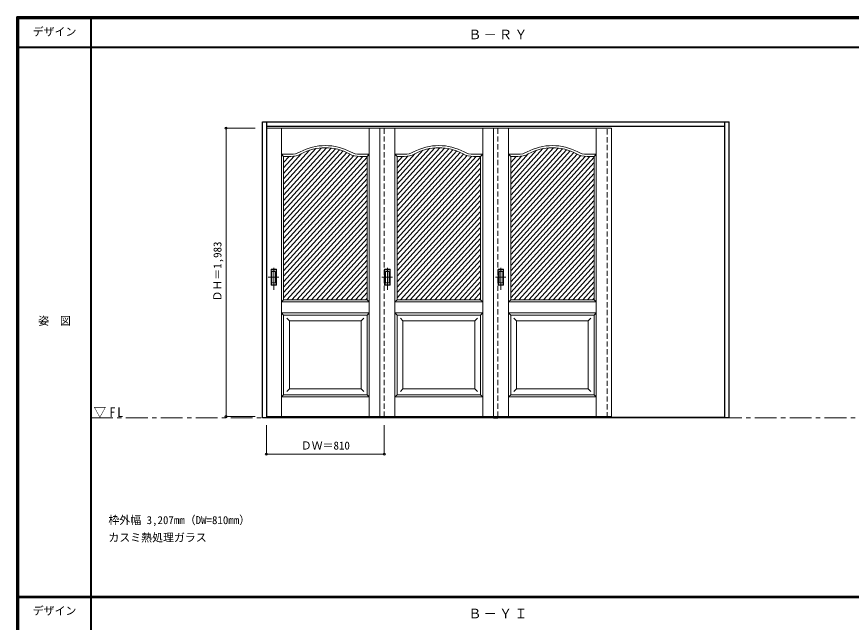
# Model space of a CAD drawing. Units: millimetres, scale not verified. Extents: x -6000 to 5700, y -4307 to 4260.
# Drawn here: x -6000 to -267, y 12 to 4175 of the extents above; entities that cross this region are included whole.
import ezdxf
from ezdxf.enums import TextEntityAlignment as Align

# ---------------------------------------------------------------- set-up
doc = ezdxf.new("R2010")
doc.units = ezdxf.units.MM
doc.header["$LTSCALE"] = 30
doc.header["$PDMODE"] = 32
doc.header["$PDSIZE"] = 15
doc.linetypes.add('CHAIN1', pattern=[8, 5, -1, 1, -1])
doc.linetypes.add('DASHED1', pattern=[1.8, 1.2, -0.6])
for name, color, linetype, lineweight in [('0-1_通り芯', 7, 'CHAIN1', 18), ('0-2_扉', 7, 'Continuous', 18), ('0-4_枠', 3, 'Continuous', 25), ('0-6_引手', 7, 'Continuous', 18), ('0-B_寸法', 4, 'Continuous', 9), ('0-C_ハッチ', 4, 'Continuous', 9), ('F-1_枠', 6, 'Continuous', 40), ('F-A_文字', 7, 'Continuous', 18)]:
    doc.layers.add(name, color=color, linetype=linetype, lineweight=lineweight)
doc.layers.add('0-A_文字', color=7, linetype='Continuous')
doc.styles.add('ＭＳ ゴシック', font='')
doc.styles.get('ＭＳ ゴシック').set_extended_font_data('MS Gothic')

msp = doc.modelspace()

# ---------------------------------------------------------------- linework, layer by layer
at = {"layer": '0-1_通り芯'}
msp.add_line((-5490, 1418), (5690, 1418), dxfattribs=at)
at = {"layer": '0-2_扉', "color": 4, "linetype": 'DASHED1', "lineweight": 9}
for p, q in [((-4285, 3409), (-4285, 1426)), ((-4282, 3409), (-4285, 3409)), ((-3475, 1426), (-3475, 3409)), ((-2695, 1426), (-2695, 3409)), ((-1945, 1421), (-1945, 3423)), ((-1915, 1421), (-1915, 3423)), ((-4282, 1426), (-4285, 1426))]:
    msp.add_line(p, q, dxfattribs=at)
at = {"layer": '0-2_扉'}
for p, q in [((-4282, 3409), (-3475, 3409)), ((-4181.5, 1426), (-4181.5, 3409)), ((-3578.5, 1426), (-3578.5, 3409)), ((-3505, 1426), (-3505, 3409)), ((-3505, 3409), (-2695, 3409)), ((-3401.5, 1426), (-3401.5, 3409)), ((-2798.5, 1426), (-2798.5, 3409)), ((-2725, 1426), (-2725, 3409)), ((-1915, 3409), (-2725, 3409)), ((-2621.5, 1426), (-2621.5, 3409)), ((-2018.5, 1426), (-2018.5, 3409)), ((-4166.5, 3214), (-4181.5, 3229)), ((-4181.5, 3229), (-4117.49, 3229)), ((-4166.5, 2360.24), (-4166.5, 3214)), ((-4166.5, 3214), (-4117.49, 3214)), ((-3578.5, 3229), (-3642.51, 3229)), ((-3593.5, 3214), (-3642.51, 3214)), ((-3593.5, 3214), (-3578.5, 3229)), ((-3593.5, 2229), (-3593.5, 3214)), ((-3386.5, 3214), (-3401.5, 3229)), ((-3401.5, 3229), (-3337.49, 3229)), ((-3386.5, 2360.24), (-3386.5, 3214)), ((-3386.5, 3214), (-3337.49, 3214)), ((-2798.5, 3229), (-2862.51, 3229)), ((-2813.5, 3214), (-2862.51, 3214)), ((-2813.5, 3214), (-2798.5, 3229)), ((-2813.5, 2229), (-2813.5, 3214)), ((-2606.5, 3214), (-2621.5, 3229)), ((-2621.5, 3229), (-2557.49, 3229)), ((-2606.5, 2229), (-2606.5, 3214)), ((-2606.5, 3214), (-2557.49, 3214)), ((-2018.5, 3229), (-2082.51, 3229)), ((-2033.5, 3214), (-2082.51, 3214)), ((-2033.5, 3214), (-2018.5, 3229)), ((-2033.5, 2360.24), (-2033.5, 3214)), ((-4166.31, 3091), (-4166.5, 3091)), ((-3386.31, 3091), (-3386.5, 3091)), ((-2033.69, 3091), (-2033.5, 3091)), ((-4166.5, 2229), (-4166.5, 2371.05)), ((-3386.5, 2229), (-3386.5, 2371.05)), ((-2033.5, 2229), (-2033.5, 2371.05)), ((-4181.5, 2214), (-4166.5, 2229)), ((-3578.5, 2214), (-4181.5, 2214)), ((-4166.5, 2229), (-3977.5, 2229)), ((-3593.5, 2229), (-4121.5, 2229)), ((-3593.5, 2229), (-3578.5, 2214)), ((-3401.5, 2214), (-3386.5, 2229)), ((-2798.5, 2214), (-3401.5, 2214)), ((-3386.5, 2229), (-3197.5, 2229)), ((-2813.5, 2229), (-3341.5, 2229)), ((-2813.5, 2229), (-2798.5, 2214)), ((-2606.5, 2229), (-2621.5, 2214)), ((-2621.5, 2214), (-2018.5, 2214)), ((-2606.5, 2229), (-2078.5, 2229)), ((-2033.5, 2229), (-2222.5, 2229)), ((-2018.5, 2214), (-2033.5, 2229)), ((-4181.5, 2139), (-4166.5, 2124)), ((-4181.5, 2139), (-3578.5, 2139)), ((-4166.5, 1576), (-4166.5, 2124)), ((-4166.5, 2124), (-3593.5, 2124)), ((-3593.5, 2124), (-3578.5, 2139)), ((-3593.5, 1576), (-3593.5, 2124)), ((-3401.5, 2139), (-3386.5, 2124)), ((-3401.5, 2139), (-2798.5, 2139)), ((-3386.5, 1576), (-3386.5, 2124)), ((-3386.5, 2124), (-2813.5, 2124)), ((-2813.5, 2124), (-2798.5, 2139)), ((-2813.5, 1576), (-2813.5, 2124)), ((-2606.5, 2124), (-2621.5, 2139)), ((-2018.5, 2139), (-2621.5, 2139)), ((-2606.5, 1576), (-2606.5, 2124)), ((-2033.5, 2124), (-2606.5, 2124)), ((-2018.5, 2139), (-2033.5, 2124)), ((-2033.5, 1576), (-2033.5, 2124)), ((-4126.46, 2084), (-4144.14, 2101.68)), ((-4126.5, 1616), (-4126.5, 2084)), ((-3633.5, 2084), (-4126.5, 2084)), ((-3633.5, 2084), (-3615.82, 2101.68)), ((-3633.5, 2084), (-3633.5, 1616)), ((-3346.46, 2084), (-3364.14, 2101.68)), ((-3346.5, 1616), (-3346.5, 2084)), ((-2853.5, 2084), (-3346.5, 2084)), ((-2853.5, 2084), (-2835.82, 2101.68)), ((-2853.5, 2084), (-2853.5, 1616)), ((-2566.5, 2084), (-2584.18, 2101.68)), ((-2566.5, 2084), (-2566.5, 1616)), ((-2566.5, 2084), (-2073.5, 2084)), ((-2073.54, 2084), (-2055.86, 2101.68)), ((-2073.5, 1616), (-2073.5, 2084)), ((-4126.5, 1616), (-4144.18, 1598.32)), ((-4126.5, 1616), (-4126.5, 1617.43)), ((-3633.5, 1616), (-4126.5, 1616)), ((-3633.5, 1616), (-3615.82, 1598.32)), ((-3346.5, 1616), (-3364.18, 1598.32)), ((-3346.5, 1616), (-3346.5, 1617.43)), ((-2853.5, 1616), (-3346.5, 1616)), ((-2853.5, 1616), (-2835.82, 1598.32)), ((-2566.5, 1616), (-2584.18, 1598.32)), ((-2566.5, 1616), (-2073.5, 1616)), ((-2073.5, 1616), (-2073.5, 1617.43)), ((-2073.5, 1616), (-2055.82, 1598.32)), ((-4166.5, 1576), (-4181.5, 1561)), ((-4181.5, 1561), (-3578.5, 1561)), ((-4166.5, 1576), (-3593.5, 1576)), ((-3593.5, 1576), (-3578.5, 1561)), ((-3386.5, 1576), (-3401.5, 1561)), ((-3401.5, 1561), (-2798.5, 1561)), ((-3386.5, 1576), (-2813.5, 1576)), ((-2813.5, 1576), (-2798.5, 1561)), ((-2606.5, 1576), (-2621.5, 1561)), ((-2018.5, 1561), (-2621.5, 1561)), ((-2033.5, 1576), (-2606.5, 1576)), ((-2033.5, 1576), (-2018.5, 1561)), ((-4282, 1426), (-3475, 1426)), ((-3505, 1426), (-2695, 1426))]:
    msp.add_line(p, q, dxfattribs=at)
at = {"layer": '0-2_扉', "color": 3, "lineweight": 25}
msp.add_line((-2725, 1418), (-2695, 1418), dxfattribs=at)
at = {"layer": '0-2_扉'}
msp.add_lwpolyline([(-1915, 3409), (-1915, 1426), (-2725, 1426)], dxfattribs=at)
for centre, radius, start, end in [((-3880, 2924), 365, 61.6423, 118.3577), ((-3880, 2924), 350, 61.6423, 118.3577), ((-3100, 2924), 365, 61.6423, 118.3577), ((-3100, 2924), 350, 61.6423, 118.3577), ((-2320, 2924), 365, 61.6423, 118.3577), ((-2320, 2924), 350, 61.6423, 118.3577), ((-4117.49, 3364), 135, 270, 298.3577), ((-4117.49, 3364), 150, 270, 298.3577), ((-3642.51, 3364), 150, 241.6423, 270), ((-3642.51, 3364), 135, 241.6423, 270), ((-3337.49, 3364), 135, 270, 298.3577), ((-3337.49, 3364), 150, 270, 298.3577), ((-2862.51, 3364), 150, 241.6423, 270), ((-2862.51, 3364), 135, 241.6423, 270), ((-2557.49, 3364), 135, 270, 298.3577), ((-2557.49, 3364), 150, 270, 298.3577), ((-2082.51, 3364), 150, 241.6423, 270), ((-2082.51, 3364), 135, 241.6423, 270)]:
    msp.add_arc(centre, radius, start, end, dxfattribs=at)
at = {"layer": '0-4_枠'}
for p, q in [((-4312, 3453), (-1105, 3453)), ((-4282, 1418), (-4282, 3453)), ((-1135, 1418), (-1135, 3453)), ((-1105, 1418), (-1105, 3453)), ((-4282, 3423), (-1135, 3423)), ((-1135, 1421), (-4282, 1421)), ((-1135, 1418), (-4282, 1418)), ((-1105, 1418), (-1135, 1418))]:
    msp.add_line(p, q, dxfattribs=at)
msp.add_lwpolyline([(-4282, 1418), (-4312, 1418), (-4312, 3453)], dxfattribs=at)
at = {"layer": '0-6_引手', "linetype": 'CHAIN1'}
for p, q in [((-4234, 2298.27), (-4234, 2469.12)), ((-3454, 2298.27), (-3454, 2469.12)), ((-2674, 2298.27), (-2674, 2469.12)), ((-4272.07, 2383.5), (-4199.56, 2383.5)), ((-3492.07, 2383.5), (-3419.56, 2383.5)), ((-2712.07, 2383.5), (-2639.56, 2383.5))]:
    msp.add_line(p, q, dxfattribs=at)
at = {"layer": '0-6_引手'}
for p, q in [((-4253, 2438.5), (-4215, 2438.5)), ((-4253, 2328.5), (-4253, 2438.5)), ((-4246.5, 2422.5), (-4221.5, 2422.5)), ((-4246.5, 2344.5), (-4246.5, 2422.5)), ((-4221.5, 2344.5), (-4221.5, 2422.5)), ((-4215, 2328.5), (-4215, 2438.5)), ((-3473, 2438.5), (-3435, 2438.5)), ((-3473, 2328.5), (-3473, 2438.5)), ((-3466.5, 2422.5), (-3441.5, 2422.5)), ((-3466.5, 2344.5), (-3466.5, 2422.5)), ((-3441.5, 2344.5), (-3441.5, 2422.5)), ((-3435, 2328.5), (-3435, 2438.5)), ((-2693, 2438.5), (-2655, 2438.5)), ((-2693, 2328.5), (-2693, 2438.5)), ((-2686.5, 2422.5), (-2661.5, 2422.5)), ((-2686.5, 2344.5), (-2686.5, 2422.5)), ((-2661.5, 2344.5), (-2661.5, 2422.5)), ((-2655, 2328.5), (-2655, 2438.5)), ((-4253, 2328.5), (-4215, 2328.5)), ((-4246.5, 2344.5), (-4221.5, 2344.5)), ((-3473, 2328.5), (-3435, 2328.5)), ((-3466.5, 2344.5), (-3441.5, 2344.5)), ((-2693, 2328.5), (-2655, 2328.5)), ((-2686.5, 2344.5), (-2661.5, 2344.5))]:
    msp.add_line(p, q, dxfattribs=at)
at = {"layer": '0-6_引手', "linetype": 'DASHED1'}
for p, q in [((-4218, 2332.5), (-4218, 2434.5)), ((-3438, 2332.5), (-3438, 2434.5)), ((-2658, 2332.5), (-2658, 2434.5)), ((-4250, 2332.5), (-4218, 2332.5)), ((-3470, 2332.5), (-3438, 2332.5)), ((-2690, 2332.5), (-2658, 2332.5))]:
    msp.add_line(p, q, dxfattribs=at)
for points in [[(-4250, 2332.5), (-4250, 2434.5), (-4218, 2434.5)], [(-3470, 2332.5), (-3470, 2434.5), (-3438, 2434.5)], [(-2690, 2332.5), (-2690, 2434.5), (-2658, 2434.5)]]:
    msp.add_lwpolyline(points, dxfattribs=at)
at = {"layer": '0-B_寸法'}
for p, q in [((-4562, 3409), (-4362, 3409)), ((-4562, 3409), (-4562, 1426)), ((-4562, 1426), (-4362, 1426)), ((-4285, 1168), (-4285, 1368)), ((-3475, 1168), (-3475, 1368)), ((-4285, 1168), (-3475, 1168))]:
    msp.add_line(p, q, dxfattribs=at)
at = {"layer": '0-B_寸法', "color": 7}
for p in [(-4562, 3409), (-4562, 1426), (-4285, 1168), (-3475, 1168)]:
    msp.add_point(p, dxfattribs=at)
at = {"layer": '0-C_ハッチ'}
for p, q in [((-3872.29, 3273.92), (-4166.5, 2949.06)), ((-3906.88, 3272.97), (-4166.5, 2986.3)), ((-3840.51, 3271.77), (-4166.5, 2911.82)), ((-3945.22, 3267.87), (-4166.5, 3023.55)), ((-3092.29, 3273.92), (-3386.5, 2949.06)), ((-3126.88, 3272.97), (-3386.5, 2986.3)), ((-3060.51, 3271.77), (-3386.5, 2911.82)), ((-3165.22, 3267.87), (-3386.5, 3023.55)), ((-2312.29, 3273.92), (-2606.5, 2949.06)), ((-2346.88, 3272.97), (-2606.5, 2986.3)), ((-2280.51, 3271.77), (-2606.5, 2911.82)), ((-2385.22, 3267.87), (-2606.5, 3023.55)), ((-3810.98, 3267.13), (-4166.5, 2874.58)), ((-3783.35, 3260.39), (-4166.5, 2837.33)), ((-3989.23, 3256.52), (-4166.5, 3060.79)), ((-3757.39, 3251.82), (-4166.5, 2800.09)), ((-3732.92, 3241.6), (-4166.5, 2762.85)), ((-4045.65, 3231.47), (-4166.5, 3098.03)), ((-3709.76, 3229.92), (-4166.5, 2725.61)), ((-3684.91, 3220.12), (-4166.5, 2688.36)), ((-4093.44, 3215.94), (-4166.5, 3135.27)), ((-3656.16, 3214.62), (-4166.5, 2651.12)), ((-4128.93, 3214), (-4166.5, 3172.51)), ((-3622.99, 3214), (-4166.5, 2613.88)), ((-3030.98, 3267.13), (-3386.5, 2874.58)), ((-3003.35, 3260.39), (-3386.5, 2837.33)), ((-3209.23, 3256.52), (-3386.5, 3060.79)), ((-2977.39, 3251.82), (-3386.5, 2800.09)), ((-2952.92, 3241.6), (-3386.5, 2762.85)), ((-3265.65, 3231.47), (-3386.5, 3098.03)), ((-2929.76, 3229.92), (-3386.5, 2725.61)), ((-2904.91, 3220.12), (-3386.5, 2688.36)), ((-3313.44, 3215.94), (-3386.5, 3135.27)), ((-2876.16, 3214.62), (-3386.5, 2651.12)), ((-3348.93, 3214), (-3386.5, 3172.51)), ((-2842.99, 3214), (-3386.5, 2613.88)), ((-2250.98, 3267.13), (-2606.5, 2874.58)), ((-2223.35, 3260.39), (-2606.5, 2837.33)), ((-2429.23, 3256.52), (-2606.5, 3060.79)), ((-2197.39, 3251.82), (-2606.5, 2800.09)), ((-2172.92, 3241.6), (-2606.5, 2762.85)), ((-2485.65, 3231.47), (-2606.5, 3098.03)), ((-2149.76, 3229.92), (-2606.5, 2725.61)), ((-2124.91, 3220.12), (-2606.5, 2688.36)), ((-2533.44, 3215.94), (-2606.5, 3135.27)), ((-2096.16, 3214.62), (-2606.5, 2651.12)), ((-2568.93, 3214), (-2606.5, 3172.51)), ((-2062.99, 3214), (-2606.5, 2613.88)), ((-3593.5, 3209.32), (-4166.5, 2576.64)), ((-3593.5, 3172.08), (-4166.5, 2539.4)), ((-2813.5, 3209.32), (-3386.5, 2576.64)), ((-2813.5, 3172.08), (-3386.5, 2539.4)), ((-2033.5, 3209.32), (-2606.5, 2576.64)), ((-2033.5, 3172.08), (-2606.5, 2539.4)), ((-3593.5, 3134.84), (-4166.5, 2502.15)), ((-3593.5, 3097.6), (-4166.5, 2464.91)), ((-2813.5, 3134.84), (-3386.5, 2502.15)), ((-2813.5, 3097.6), (-3386.5, 2464.91)), ((-2033.5, 3134.84), (-2606.5, 2502.15)), ((-2033.5, 3097.6), (-2606.5, 2464.91)), ((-3593.5, 3060.36), (-4166.5, 2427.67)), ((-2813.5, 3060.36), (-3386.5, 2427.67)), ((-2033.5, 3060.36), (-2606.5, 2427.67)), ((-3593.5, 3023.11), (-4166.5, 2390.43)), ((-3593.5, 2985.87), (-4166.5, 2353.18)), ((-2813.5, 3023.11), (-3386.5, 2390.43)), ((-2813.5, 2985.87), (-3386.5, 2353.18)), ((-2033.5, 3023.11), (-2606.5, 2390.43)), ((-2033.5, 2985.87), (-2606.5, 2353.18)), ((-3593.5, 2948.63), (-4166.5, 2315.94)), ((-2813.5, 2948.63), (-3386.5, 2315.94)), ((-2033.5, 2948.63), (-2606.5, 2315.94)), ((-3593.5, 2911.39), (-4166.5, 2278.7)), ((-3593.5, 2874.14), (-4166.5, 2241.46)), ((-2813.5, 2911.39), (-3386.5, 2278.7)), ((-2813.5, 2874.14), (-3386.5, 2241.46)), ((-2033.5, 2911.39), (-2606.5, 2278.7)), ((-2033.5, 2874.14), (-2606.5, 2241.46)), ((-3593.5, 2836.9), (-4144.05, 2229)), ((-2813.5, 2836.9), (-3364.05, 2229)), ((-2033.5, 2836.9), (-2584.05, 2229)), ((-3593.5, 2799.66), (-4110.32, 2229)), ((-3593.5, 2762.42), (-4076.59, 2229)), ((-2813.5, 2799.66), (-3330.32, 2229)), ((-2813.5, 2762.42), (-3296.59, 2229)), ((-2033.5, 2799.66), (-2550.32, 2229)), ((-2033.5, 2762.42), (-2516.59, 2229)), ((-3593.5, 2725.17), (-4042.86, 2229)), ((-2813.5, 2725.17), (-3262.86, 2229)), ((-2033.5, 2725.17), (-2482.86, 2229)), ((-3593.5, 2687.93), (-4009.13, 2229)), ((-3593.5, 2650.69), (-3975.41, 2229)), ((-2813.5, 2687.93), (-3229.13, 2229)), ((-2813.5, 2650.69), (-3195.41, 2229)), ((-2033.5, 2687.93), (-2449.13, 2229)), ((-2033.5, 2650.69), (-2415.41, 2229)), ((-3593.5, 2613.45), (-3941.68, 2229)), ((-2813.5, 2613.45), (-3161.68, 2229)), ((-2033.5, 2613.45), (-2381.68, 2229)), ((-3593.5, 2576.21), (-3907.95, 2229)), ((-3593.5, 2538.96), (-3874.22, 2229)), ((-2813.5, 2576.21), (-3127.95, 2229)), ((-2813.5, 2538.96), (-3094.22, 2229)), ((-2033.5, 2576.21), (-2347.95, 2229)), ((-2033.5, 2538.96), (-2314.22, 2229)), ((-3593.5, 2501.72), (-3840.49, 2229)), ((-2813.5, 2501.72), (-3060.49, 2229)), ((-2033.5, 2501.72), (-2280.49, 2229)), ((-3593.5, 2464.48), (-3806.76, 2229)), ((-3593.5, 2427.24), (-3773.03, 2229)), ((-2813.5, 2464.48), (-3026.76, 2229)), ((-2813.5, 2427.24), (-2993.03, 2229)), ((-2033.5, 2464.48), (-2246.76, 2229)), ((-2033.5, 2427.24), (-2213.03, 2229)), ((-3593.5, 2389.99), (-3739.3, 2229)), ((-3593.5, 2352.75), (-3705.57, 2229)), ((-2813.5, 2389.99), (-2959.3, 2229)), ((-2813.5, 2352.75), (-2925.57, 2229)), ((-2033.5, 2389.99), (-2179.3, 2229)), ((-2033.5, 2352.75), (-2145.57, 2229)), ((-3593.5, 2315.51), (-3671.85, 2229)), ((-2813.5, 2315.51), (-2891.85, 2229)), ((-2033.5, 2315.51), (-2111.85, 2229)), ((-3593.5, 2278.27), (-3638.12, 2229)), ((-3593.5, 2241.02), (-3604.39, 2229)), ((-2813.5, 2278.27), (-2858.12, 2229)), ((-2813.5, 2241.02), (-2824.39, 2229)), ((-2033.5, 2278.27), (-2078.12, 2229)), ((-2033.5, 2241.02), (-2044.39, 2229))]:
    msp.add_line(p, q, dxfattribs=at)
at = {"layer": 'F-1_枠'}
for p, q in [((-6000, 4175), (5700, 4175)), ((-6000, 4175), (-6000, -4205)), ((-6000, 4170), (5700, 4170)), ((-6000, 4165), (5700, 4165)), ((-5995, 4175), (-5995, -4205)), ((-5990, 4175), (-5990, -4205)), ((-5490, 4175), (-5490, -3790)), ((-6000, 3965), (5700, 3965)), ((-6000, 190.5), (5700, 190.5)), ((-6000, 187.5), (5700, 187.5)), ((-6000, 184.5), (5700, 184.5))]:
    msp.add_line(p, q, dxfattribs=at)

# ---------------------------------------------------------------- texts
at = {"layer": '0-A_文字', "style": 'ＭＳ ゴシック'}
for s, p in [('枠外幅 3,207mm（DW=810mm）', (-5370, 670.5)), ('カスミ熱処理ガラス', (-5370, 550.5))]:
    msp.add_text(s, height=54.99, dxfattribs=at).set_placement(p, align=Align.BOTTOM_LEFT)
at = {"layer": '0-A_文字', "char_height": 65.98, "attachment_point": 7, "style": 'ＭＳ ゴシック'}
for s, insert in [('\\T1.17;Ｂ－ＲＹ', (-2897.5, 4020)), ('\\T1.26;\\W0.95;▽FL', (-5471.25, 1418)), ('\\T1.17;Ｂ－ＹＩ', (-2897.5, 39.5))]:
    msp.add_mtext(s, dxfattribs=dict(at, insert=insert))
at = {"layer": '0-B_寸法', "color": 7, "style": 'ＭＳ ゴシック'}
msp.add_text('ＤＨ＝1,983', height=54.99, rotation=90, dxfattribs=at).set_placement((-4577, 2217.25), align=Align.BOTTOM_LEFT)
msp.add_text('ＤＷ＝810', height=54.99, dxfattribs=at).set_placement((-4048.75, 1183), align=Align.BOTTOM_LEFT)
at = {"layer": 'F-A_文字', "style": 'ＭＳ ゴシック'}
for s, p in [('デザイン', (-5890, 4027.5)), ('姿\u3000図', (-5852.5, 2040.25)), ('デザイン', (-5890, 47))]:
    msp.add_text(s, height=54.99, dxfattribs=at).set_placement(p, align=Align.BOTTOM_LEFT)

doc.saveas('drawing.dxf')
